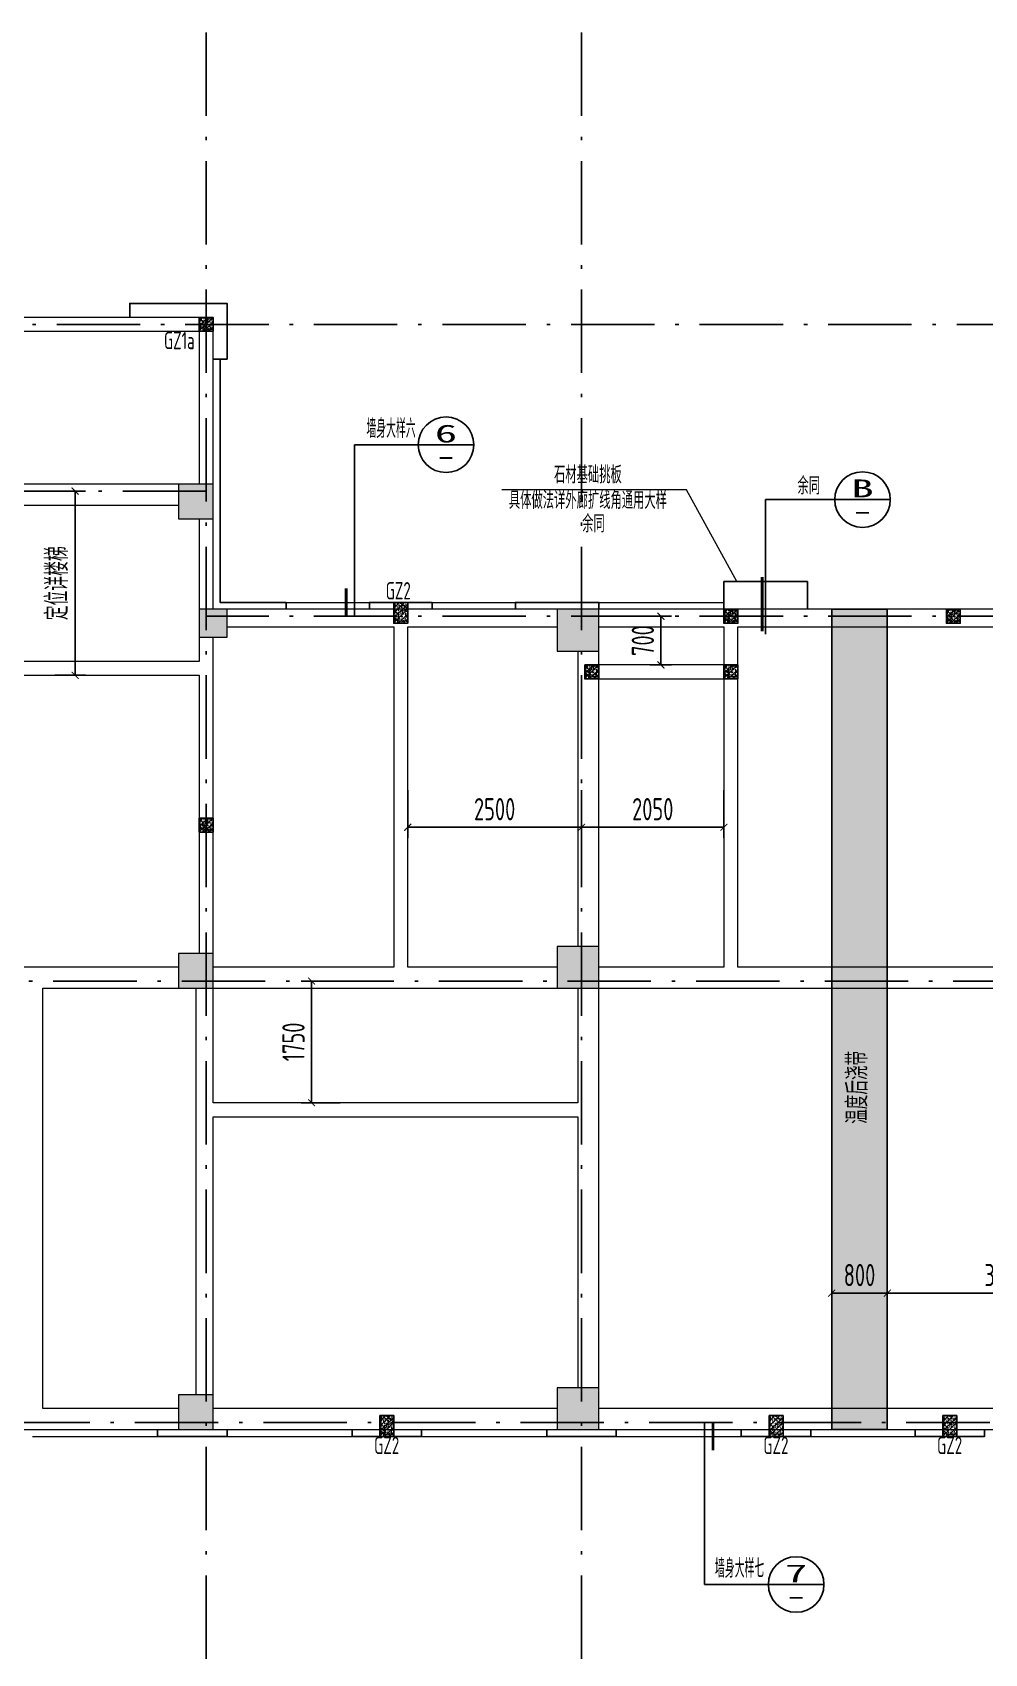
# Model space of a CAD drawing. Extents: x 169490 to 7584583, y -2399407 to 1374371.
# Drawn here: x 639496 to 653196, y 817704 to 841029 of the extents above; entities that cross this region are included whole.
import ezdxf
from ezdxf.enums import TextEntityAlignment as Align

# ---------------------------------------------------------------- set-up
doc = ezdxf.new("R2010")
doc.units = 0
doc.header["$LTSCALE"] = 100
doc.linetypes.add('CENTER', pattern=[8, 5, -1, 1, -1])
doc.linetypes.add('D3轴线点划线', pattern=[18.5, 12, -3, 0.5, -3])
doc.layers.get('0').update_dxf_attribs({"linetype": 'CONTINUOUS'})
doc.layers.get('DEFPOINTS').update_dxf_attribs({"linetype": 'CONTINUOUS'})
for name, color, linetype in [('A-DI-I(索引)', 21, 'CONTINUOUS'), ('BEAM_CONT', 4, 'CONTINUOUS'), ('C-DOTE', 8, 'D3轴线点划线'), ('GZ', 220, 'CENTER'), ('S-COLU-HATCH', 251, 'CONTINUOUS'), ('S-SLAB-DIM', 92, 'CONTINUOUS'), ('S-SLAB-HOLE', 155, 'CONTINUOUS'), ('平面线脚', 30, 'CONTINUOUS'), ('线脚', 30, 'CONTINUOUS')]:
    doc.layers.add(name, color=color, linetype=linetype)
for name, color, linetype, lineweight in [('S-COLU-LINE1', 6, 'CONTINUOUS', 18), ('S-SLAB-GZ', 60, 'CONTINUOUS', 0), ('平面-看线', 45, 'CONTINUOUS', 15)]:
    doc.layers.add(name, color=color, linetype=linetype, lineweight=lineweight)
doc.styles.add('_TCH_DIM', font='SIMPLEX', dxfattribs={"bigfont": 'GBCBIG'})
doc.styles.add('_TCH_LABEL', font='simhei.ttf')
doc.styles.add('TSSD_Dimension', font='Tssdeng.shx', dxfattribs={"width": 0.7, "bigfont": 'tssdchn.shx'})
doc.styles.add('TSSD_REIN', font='tssdeng.shx', dxfattribs={"width": 0.7, "bigfont": 'hztxt.shx'})
doc.dimstyles.new('TSSD_100_100$0', dxfattribs={"dimtxt": 320, "dimasz": 100, "dimexe": 150, "dimexo": 150, "dimgap": 100, "dimtad": 1, "dimdec": 0, "dimzin": 0, "dimdsep": 46, "dimtxsty": 'TSSD_Dimension', "dimblk": 'ARCHTICK', "dimcen": 0, "dimclrt": 7, "dimadec": 1, "dimazin": 0, "dimtfac": 1, "dimtdec": 0, "dimtix": 1, "dimtmove": 2, "dimatfit": 3, "dimldrblk": '_TSDBK', "dimfxl": 1, "dimtolj": 1, "dimtzin": 0, "dimarcsym": 0})

# ---------------------------------------------------------------- blocks, each defined once
blk = doc.blocks.new('_ARCHTICK')
at = {"const_width": 0.15}
blk.add_lwpolyline([(-0.5, -0.5), (0.5, 0.5)], dxfattribs=at)
blk = doc.blocks.new('*D3505')
at = {"layer": 'DEFPOINTS', "color": 0, "ltscale": 10, "transparency": 16777216}
for p in [(644074, 827379), (643512, 825629), (644074, 825629)]:
    blk.add_point(p, dxfattribs=at)
at = {"layer": 'S-SLAB-DIM', "color": 0, "lineweight": -2, "ltscale": 10, "transparency": 16777216}
for p, q in [((643924, 827379), (643362, 827379)), ((643512, 827379), (643512, 825629)), ((643924, 825629), (643362, 825629))]:
    blk.add_line(p, q, dxfattribs=at)
at = {"layer": 'S-SLAB-DIM', "color": 0, "lineweight": -2, "ltscale": 10, "transparency": 16777216, "xscale": 100, "yscale": 100, "zscale": 100}
for p, rotation in [((643512, 827379), 90), ((643512, 825629), 270)]:
    blk.add_blockref('_ARCHTICK', p, dxfattribs=dict(at, rotation=rotation))
at = {"layer": 'S-SLAB-DIM', "color": 7, "ltscale": 10, "transparency": 16777216, "insert": (643252, 826504), "char_height": 320, "attachment_point": 5, "rotation": 90, "style": 'TSSD_Dimension'}
blk.add_mtext('\\A1;1750', dxfattribs=at)
blk = doc.blocks.new('_TSDBK')
blk.add_line((-1, 0), (0, 0))
at = {"const_width": 0.5}
blk.add_lwpolyline([(-0.7, -0.7), (0.7, 0.7)], dxfattribs=at)
blk = doc.blocks.new('*D3506')
at = {"layer": 'DEFPOINTS', "color": 0, "ltscale": 10, "transparency": 16777216}
for p in [(648227, 832629), (648539, 832629), (648227, 831929)]:
    blk.add_point(p, dxfattribs=at)
at = {"layer": 'S-SLAB-DIM', "color": 0, "lineweight": -2, "ltscale": 10, "transparency": 16777216}
for p, q in [((648377, 832629), (648689, 832629)), ((648539, 831929), (648539, 832629)), ((648377, 831929), (648689, 831929))]:
    blk.add_line(p, q, dxfattribs=at)
at = {"layer": 'S-SLAB-DIM', "color": 0, "lineweight": -2, "ltscale": 10, "transparency": 16777216, "xscale": 100, "yscale": 100, "zscale": 100}
for p, rotation in [((648539, 832629), 90), ((648539, 831929), 270)]:
    blk.add_blockref('_ARCHTICK', p, dxfattribs=dict(at, rotation=rotation))
at = {"layer": 'S-SLAB-DIM', "color": 7, "ltscale": 10, "transparency": 16777216, "insert": (648279, 832279), "char_height": 320, "attachment_point": 5, "rotation": 90, "style": 'TSSD_Dimension'}
blk.add_mtext('\\A1;700', dxfattribs=at)
blk = doc.blocks.new('*D3507')
at = {"layer": 'DEFPOINTS', "color": 0, "ltscale": 10, "transparency": 16777216}
for p in [(647396, 830275), (649446, 830275), (649446, 829593)]:
    blk.add_point(p, dxfattribs=at)
at = {"layer": 'S-SLAB-DIM', "color": 0, "lineweight": -2, "ltscale": 10, "transparency": 16777216}
for p, q in [((647396, 830125), (647396, 829443)), ((649446, 830125), (649446, 829443)), ((647396, 829593), (649446, 829593))]:
    blk.add_line(p, q, dxfattribs=at)
at = {"layer": 'S-SLAB-DIM', "color": 0, "lineweight": -2, "ltscale": 10, "transparency": 16777216, "xscale": 100, "yscale": 100, "zscale": 100, "rotation": 180}
blk.add_blockref('_ARCHTICK', (647396, 829593), dxfattribs=at)
at = {"layer": 'S-SLAB-DIM', "color": 0, "lineweight": -2, "ltscale": 10, "transparency": 16777216, "xscale": 100, "yscale": 100, "zscale": 100}
blk.add_blockref('_ARCHTICK', (649446, 829593), dxfattribs=at)
at = {"layer": 'S-SLAB-DIM', "color": 7, "ltscale": 10, "transparency": 16777216, "insert": (648421, 829853), "char_height": 320, "attachment_point": 5, "style": 'TSSD_Dimension'}
blk.add_mtext('\\A1;2050', dxfattribs=at)
blk = doc.blocks.new('*D3510')
at = {"layer": 'DEFPOINTS', "color": 0, "ltscale": 10, "transparency": 16777216}
for p in [(644896, 830275), (647396, 830275), (647396, 829593)]:
    blk.add_point(p, dxfattribs=at)
at = {"layer": 'S-SLAB-DIM', "color": 0, "lineweight": -2, "ltscale": 10, "transparency": 16777216}
for p, q in [((644896, 830125), (644896, 829443)), ((647396, 830125), (647396, 829443)), ((644896, 829593), (647396, 829593))]:
    blk.add_line(p, q, dxfattribs=at)
at = {"layer": 'S-SLAB-DIM', "color": 0, "lineweight": -2, "ltscale": 10, "transparency": 16777216, "xscale": 100, "yscale": 100, "zscale": 100, "rotation": 180}
blk.add_blockref('_ARCHTICK', (644896, 829593), dxfattribs=at)
at = {"layer": 'S-SLAB-DIM', "color": 0, "lineweight": -2, "ltscale": 10, "transparency": 16777216, "xscale": 100, "yscale": 100, "zscale": 100}
blk.add_blockref('_ARCHTICK', (647396, 829593), dxfattribs=at)
at = {"layer": 'S-SLAB-DIM', "color": 7, "ltscale": 10, "transparency": 16777216, "insert": (646146, 829853), "char_height": 320, "attachment_point": 5, "style": 'TSSD_Dimension'}
blk.add_mtext('\\A1;2500', dxfattribs=at)
blk = doc.blocks.new('*D3512')
at = {"layer": 'DEFPOINTS', "color": 0, "ltscale": 10, "transparency": 16777216}
for p in [(639669, 834429), (639669, 831779), (640110, 831779)]:
    blk.add_point(p, dxfattribs=at)
at = {"layer": 'S-SLAB-DIM', "color": 0, "lineweight": -2, "ltscale": 10, "transparency": 16777216}
for p, q in [((639819, 834429), (640260, 834429)), ((640110, 834429), (640110, 831779)), ((639819, 831779), (640260, 831779))]:
    blk.add_line(p, q, dxfattribs=at)
at = {"layer": 'S-SLAB-DIM', "color": 0, "lineweight": -2, "ltscale": 10, "transparency": 16777216, "xscale": 100, "yscale": 100, "zscale": 100}
for p, rotation in [((640110, 834429), 90), ((640110, 831779), 270)]:
    blk.add_blockref('_ARCHTICK', p, dxfattribs=dict(at, rotation=rotation))
at = {"layer": 'S-SLAB-DIM', "color": 7, "ltscale": 10, "transparency": 16777216, "insert": (639850, 833104), "char_height": 320, "attachment_point": 5, "rotation": 90, "style": 'TSSD_Dimension'}
blk.add_mtext('\\A1;定位详楼梯', dxfattribs=at)
blk = doc.blocks.new('*D3514')
at = {"layer": 'DEFPOINTS', "color": 0, "ltscale": 10, "transparency": 16777216}
for p in [(650996, 823487), (651796, 823487), (651796, 822890)]:
    blk.add_point(p, dxfattribs=at)
at = {"layer": 'S-SLAB-DIM', "color": 0, "lineweight": -2, "ltscale": 10, "transparency": 16777216}
for p, q in [((650996, 823337), (650996, 822740)), ((651796, 823337), (651796, 822740)), ((650996, 822890), (651796, 822890))]:
    blk.add_line(p, q, dxfattribs=at)
at = {"layer": 'S-SLAB-DIM', "color": 0, "lineweight": -2, "ltscale": 10, "transparency": 16777216, "xscale": 100, "yscale": 100, "zscale": 100, "rotation": 180}
blk.add_blockref('_ARCHTICK', (650996, 822890), dxfattribs=at)
at = {"layer": 'S-SLAB-DIM', "color": 0, "lineweight": -2, "ltscale": 10, "transparency": 16777216, "xscale": 100, "yscale": 100, "zscale": 100}
blk.add_blockref('_ARCHTICK', (651796, 822890), dxfattribs=at)
at = {"layer": 'S-SLAB-DIM', "color": 7, "ltscale": 10, "transparency": 16777216, "insert": (651396, 823150), "char_height": 320, "attachment_point": 5, "style": 'TSSD_Dimension'}
blk.add_mtext('\\A1;800', dxfattribs=at)
blk = doc.blocks.new('*D3515')
at = {"layer": 'DEFPOINTS', "color": 0, "ltscale": 10, "transparency": 16777216}
for p in [(651796, 823487), (655196, 823487), (655196, 822890)]:
    blk.add_point(p, dxfattribs=at)
at = {"layer": 'S-SLAB-DIM', "color": 0, "lineweight": -2, "ltscale": 10, "transparency": 16777216}
for p, q in [((651796, 823337), (651796, 822740)), ((655196, 823337), (655196, 822740)), ((651796, 822890), (655196, 822890))]:
    blk.add_line(p, q, dxfattribs=at)
at = {"layer": 'S-SLAB-DIM', "color": 0, "lineweight": -2, "ltscale": 10, "transparency": 16777216, "xscale": 100, "yscale": 100, "zscale": 100, "rotation": 180}
blk.add_blockref('_ARCHTICK', (651796, 822890), dxfattribs=at)
at = {"layer": 'S-SLAB-DIM', "color": 0, "lineweight": -2, "ltscale": 10, "transparency": 16777216, "xscale": 100, "yscale": 100, "zscale": 100}
blk.add_blockref('_ARCHTICK', (655196, 822890), dxfattribs=at)
at = {"layer": 'S-SLAB-DIM', "color": 7, "ltscale": 10, "transparency": 16777216, "insert": (653496, 823150), "char_height": 320, "attachment_point": 5, "style": 'TSSD_Dimension'}
blk.add_mtext('\\A1;3400', dxfattribs=at)

msp = doc.modelspace()

# ---------------------------------------------------------------- hatches: boundary and pattern name
at = {"layer": 'GZ', "linetype": 'ByBlock'}
h = msp.add_hatch(dxfattribs=at)
h.set_pattern_fill('ARMORED', color=2, scale=10, style=0)
h.set_pattern_definition([(50, (-1002725.9, 1314634.19), (71.7260183, -6.2752135), [7.5, -82.5]), (355, (-1002725.9, 1314634.19), (-13.8751334, 75.2192134), [6, -66]), (100.4514, (-1002719.92, 1314633.67), (57.8509382, 68.9439542), [6.374019, -70.1142112]), (46.1842, (-1002725.9, 1314654.19), (106.724105, -16.5519014), [11.25, -123.75]), (96.6356, (-1002717, 1314652.81), (93.4662706, 97.411787), [9.561029, -105.1713]), (351.1842, (-1002725.9, 1314654.19), (93.4661945, 97.41186), [9, -99]), (21, (-1002715.9, 1314649.19), (59.6907052, -40.261889), [7.5, -82.5]), (326, (-1002715.9, 1314649.19), (24.3315332, 72.5150045), [6, -66]), (71.4514, (-1002710.924, 1314645.84), (84.0222629, 32.2530497), [6.374019, -70.1142112]), (37.5, (-1002725.898, 1314634.192), (1.21598553, 33.2893854), [0, -65.2, 0, -67, 0, -66.25]), (7.5, (-1002725.898, 1314634.192), (26.30695374, 39.4411712), [0, -38.2, 0, -63.7, 0, -25.25]), (327.5, (-1002748.198, 1314634.192), (53.3822436, -2.25548717), [0, -25, 0, -78, 0, -103.5]), (317.5, (-1002758.2, 1314634.19), (58.3186169, 10.0104982), [0, -32.5, 0, -51.8, 0, -73.5]), (45, (-1002725.9, 1314634.19), (-35.355339, 35.355339), [])])
h.paths.add_polyline_path([(641895.7, 836928.9), (641895.7, 836728.9), (642095.7, 836728.9), (642095.7, 836928.9)])
h = msp.add_hatch(dxfattribs=at)
h.set_pattern_fill('ARMORED', color=2, scale=10, style=0)
h.set_pattern_definition([(50, (-999926.12, 1310434.19), (71.7260183, -6.2752135), [7.5, -82.5]), (355, (-999926.12, 1310434.19), (-13.8751334, 75.2192134), [6, -66]), (100.4514, (-999920.144, 1310433.67), (57.8509382, 68.9439542), [6.374019, -70.1142112]), (46.1842, (-999926.12, 1310454.19), (106.724105, -16.5519014), [11.25, -123.75]), (96.6356, (-999917.23, 1310452.81), (93.4662706, 97.411787), [9.561029, -105.1713]), (351.1842, (-999926.12, 1310454.19), (93.4661945, 97.41186), [9, -99]), (21, (-999916.12, 1310449.19), (59.6907052, -40.261889), [7.5, -82.5]), (326, (-999916.12, 1310449.19), (24.3315332, 72.5150045), [6, -66]), (71.4514, (-999911.15, 1310445.84), (84.0222629, 32.2530497), [6.374019, -70.1142112]), (37.5, (-999926.122, 1310434.192), (1.21598553, 33.2893854), [0, -65.2, 0, -67, 0, -66.25]), (7.5, (-999926.12, 1310434.192), (26.30695374, 39.4411712), [0, -38.2, 0, -63.7, 0, -25.25]), (327.5, (-999948.422, 1310434.192), (53.3822436, -2.25548717), [0, -25, 0, -78, 0, -103.5]), (317.5, (-999958.42, 1310434.19), (58.3186169, 10.0104982), [0, -32.5, 0, -51.8, 0, -73.5]), (45, (-999926.12, 1310434.19), (-35.355339, 35.355339), [])])
h.paths.add_polyline_path([(644695.5, 832828.9), (644695.5, 832528.9), (644895.5, 832528.9), (644895.5, 832828.9)])
h = msp.add_hatch(dxfattribs=at)
h.set_pattern_fill('ARMORED', color=2, scale=10, style=0)
h.set_pattern_definition([(50, (-995175.9, 1310434.19), (71.7260183, -6.2752135), [7.5, -82.5]), (355, (-995175.9, 1310434.19), (-13.8751334, 75.2192134), [6, -66]), (100.4514, (-995169.92, 1310433.67), (57.8509382, 68.9439542), [6.374019, -70.1142112]), (46.1842, (-995175.9, 1310454.19), (106.724105, -16.5519014), [11.25, -123.75]), (96.6356, (-995167, 1310452.81), (93.4662706, 97.411787), [9.561029, -105.1713]), (351.1842, (-995175.9, 1310454.19), (93.4661945, 97.41186), [9, -99]), (21, (-995165.9, 1310449.19), (59.6907052, -40.261889), [7.5, -82.5]), (326, (-995165.9, 1310449.19), (24.3315332, 72.5150045), [6, -66]), (71.4514, (-995160.924, 1310445.84), (84.0222629, 32.2530497), [6.374019, -70.1142112]), (37.5, (-995175.898, 1310434.192), (1.21598553, 33.2893854), [0, -65.2, 0, -67, 0, -66.25]), (7.5, (-995175.898, 1310434.192), (26.30695374, 39.4411712), [0, -38.2, 0, -63.7, 0, -25.25]), (327.5, (-995198.198, 1310434.192), (53.3822436, -2.25548717), [0, -25, 0, -78, 0, -103.5]), (317.5, (-995208.2, 1310434.19), (58.3186169, 10.0104982), [0, -32.5, 0, -51.8, 0, -73.5]), (45, (-995175.9, 1310434.19), (-35.355339, 35.355339), [])])
h.paths.add_polyline_path([(649445.7, 832728.9), (649445.7, 832528.9), (649645.7, 832528.9), (649645.7, 832728.9)])
h = msp.add_hatch(dxfattribs=at)
h.set_pattern_fill('ARMORED', color=2, scale=10, style=0)
h.set_pattern_definition([(50, (-991975.9, 1310434.19), (71.7260183, -6.2752135), [7.5, -82.5]), (355, (-991975.9, 1310434.19), (-13.8751334, 75.2192134), [6, -66]), (100.4514, (-991969.92, 1310433.67), (57.8509382, 68.9439542), [6.374019, -70.1142112]), (46.1842, (-991975.9, 1310454.19), (106.724105, -16.5519014), [11.25, -123.75]), (96.6356, (-991967, 1310452.81), (93.4662706, 97.411787), [9.561029, -105.1713]), (351.1842, (-991975.9, 1310454.19), (93.4661945, 97.41186), [9, -99]), (21, (-991965.9, 1310449.19), (59.6907052, -40.261889), [7.5, -82.5]), (326, (-991965.9, 1310449.19), (24.3315332, 72.5150045), [6, -66]), (71.4514, (-991960.924, 1310445.84), (84.0222629, 32.2530497), [6.374019, -70.1142112]), (37.5, (-991975.898, 1310434.192), (1.21598553, 33.2893854), [0, -65.2, 0, -67, 0, -66.25]), (7.5, (-991975.898, 1310434.192), (26.30695374, 39.4411712), [0, -38.2, 0, -63.7, 0, -25.25]), (327.5, (-991998.198, 1310434.192), (53.3822436, -2.25548717), [0, -25, 0, -78, 0, -103.5]), (317.5, (-992008.2, 1310434.19), (58.3186169, 10.0104982), [0, -32.5, 0, -51.8, 0, -73.5]), (45, (-991975.9, 1310434.19), (-35.355339, 35.355339), [])])
h.paths.add_polyline_path([(652645.7, 832728.9), (652645.7, 832528.9), (652845.7, 832528.9), (652845.7, 832728.9)])
h = msp.add_hatch(dxfattribs=at)
h.set_pattern_fill('ARMORED', color=2, scale=10, style=0)
h.set_pattern_definition([(50, (-997175.9, 1309634.19), (71.7260183, -6.2752135), [7.5, -82.5]), (355, (-997175.9, 1309634.19), (-13.8751334, 75.2192134), [6, -66]), (100.4514, (-997169.92, 1309633.67), (57.8509382, 68.9439542), [6.374019, -70.1142112]), (46.1842, (-997175.9, 1309654.19), (106.724105, -16.5519014), [11.25, -123.75]), (96.6356, (-997167, 1309652.81), (93.4662706, 97.411787), [9.561029, -105.1713]), (351.1842, (-997175.9, 1309654.19), (93.4661945, 97.41186), [9, -99]), (21, (-997165.9, 1309649.19), (59.6907052, -40.261889), [7.5, -82.5]), (326, (-997165.9, 1309649.19), (24.3315332, 72.5150045), [6, -66]), (71.4514, (-997160.924, 1309645.84), (84.0222629, 32.2530497), [6.374019, -70.1142112]), (37.5, (-997175.898, 1309634.192), (1.21598553, 33.2893854), [0, -65.2, 0, -67, 0, -66.25]), (7.5, (-997175.898, 1309634.192), (26.30695374, 39.4411712), [0, -38.2, 0, -63.7, 0, -25.25]), (327.5, (-997198.198, 1309634.192), (53.3822436, -2.25548717), [0, -25, 0, -78, 0, -103.5]), (317.5, (-997208.2, 1309634.19), (58.3186169, 10.0104982), [0, -32.5, 0, -51.8, 0, -73.5]), (45, (-997175.9, 1309634.19), (-35.355339, 35.355339), [])])
h.paths.add_polyline_path([(647445.7, 831928.9), (647445.7, 831728.9), (647645.7, 831728.9), (647645.7, 831928.9)])
h = msp.add_hatch(dxfattribs=at)
h.set_pattern_fill('ARMORED', color=2, scale=10, style=0)
h.set_pattern_definition([(50, (-995175.9, 1309634.19), (71.7260183, -6.2752135), [7.5, -82.5]), (355, (-995175.9, 1309634.19), (-13.8751334, 75.2192134), [6, -66]), (100.4514, (-995169.92, 1309633.67), (57.8509382, 68.9439542), [6.374019, -70.1142112]), (46.1842, (-995175.9, 1309654.19), (106.724105, -16.5519014), [11.25, -123.75]), (96.6356, (-995167, 1309652.81), (93.4662706, 97.411787), [9.561029, -105.1713]), (351.1842, (-995175.9, 1309654.19), (93.4661945, 97.41186), [9, -99]), (21, (-995165.9, 1309649.19), (59.6907052, -40.261889), [7.5, -82.5]), (326, (-995165.9, 1309649.19), (24.3315332, 72.5150045), [6, -66]), (71.4514, (-995160.924, 1309645.84), (84.0222629, 32.2530497), [6.374019, -70.1142112]), (37.5, (-995175.898, 1309634.192), (1.21598553, 33.2893854), [0, -65.2, 0, -67, 0, -66.25]), (7.5, (-995175.898, 1309634.192), (26.30695374, 39.4411712), [0, -38.2, 0, -63.7, 0, -25.25]), (327.5, (-995198.198, 1309634.192), (53.3822436, -2.25548717), [0, -25, 0, -78, 0, -103.5]), (317.5, (-995208.2, 1309634.19), (58.3186169, 10.0104982), [0, -32.5, 0, -51.8, 0, -73.5]), (45, (-995175.9, 1309634.19), (-35.355339, 35.355339), [])])
h.paths.add_polyline_path([(649445.7, 831928.9), (649445.7, 831728.9), (649645.7, 831728.9), (649645.7, 831928.9)])
h = msp.add_hatch(dxfattribs=at)
h.set_pattern_fill('ARMORED', color=2, scale=10, style=0)
h.set_pattern_definition([(50, (-1002725.9, 1307429.19), (71.7260183, -6.2752135), [7.5, -82.5]), (355, (-1002725.9, 1307429.19), (-13.8751334, 75.2192134), [6, -66]), (100.4514, (-1002719.92, 1307428.67), (57.8509382, 68.9439542), [6.374019, -70.1142112]), (46.1842, (-1002725.9, 1307449.19), (106.724105, -16.5519014), [11.25, -123.75]), (96.6356, (-1002717, 1307447.81), (93.4662706, 97.411787), [9.561029, -105.1713]), (351.1842, (-1002725.9, 1307449.19), (93.4661945, 97.41186), [9, -99]), (21, (-1002715.9, 1307444.19), (59.6907052, -40.261889), [7.5, -82.5]), (326, (-1002715.9, 1307444.19), (24.3315332, 72.5150045), [6, -66]), (71.4514, (-1002710.924, 1307440.84), (84.0222629, 32.2530497), [6.374019, -70.1142112]), (37.5, (-1002725.898, 1307429.192), (1.21598553, 33.2893854), [0, -65.2, 0, -67, 0, -66.25]), (7.5, (-1002725.898, 1307429.192), (26.30695374, 39.4411712), [0, -38.2, 0, -63.7, 0, -25.25]), (327.5, (-1002748.198, 1307429.192), (53.3822436, -2.25548717), [0, -25, 0, -78, 0, -103.5]), (317.5, (-1002758.2, 1307429.19), (58.3186169, 10.0104982), [0, -32.5, 0, -51.8, 0, -73.5]), (45, (-1002725.9, 1307429.19), (-35.355339, 35.355339), [])])
h.paths.add_polyline_path([(641895.7, 829723.9), (641895.7, 829523.9), (642095.7, 829523.9), (642095.7, 829723.9)])
h = msp.add_hatch(dxfattribs=at)
h.set_pattern_fill('ARMORED', color=2, scale=10, style=0)
h.set_pattern_definition([(50, (-1000125.9, 1298734.19), (71.7260183, -6.2752135), [7.5, -82.5]), (355, (-1000125.9, 1298734.19), (-13.8751334, 75.2192134), [6, -66]), (100.4514, (-1000119.92, 1298733.67), (57.8509382, 68.9439542), [6.374019, -70.1142112]), (46.1842, (-1000125.9, 1298754.19), (106.724105, -16.5519014), [11.25, -123.75]), (96.6356, (-1000117, 1298752.81), (93.4662706, 97.411787), [9.561029, -105.1713]), (351.1842, (-1000125.9, 1298754.19), (93.4661945, 97.41186), [9, -99]), (21, (-1000115.9, 1298749.19), (59.6907052, -40.261889), [7.5, -82.5]), (326, (-1000115.9, 1298749.19), (24.3315332, 72.5150045), [6, -66]), (71.4514, (-1000110.924, 1298745.84), (84.0222629, 32.2530497), [6.374019, -70.1142112]), (37.5, (-1000125.898, 1298734.192), (1.21598553, 33.2893854), [0, -65.2, 0, -67, 0, -66.25]), (7.5, (-1000125.898, 1298734.192), (26.30695374, 39.4411712), [0, -38.2, 0, -63.7, 0, -25.25]), (327.5, (-1000148.198, 1298734.192), (53.3822436, -2.25548717), [0, -25, 0, -78, 0, -103.5]), (317.5, (-1000158.2, 1298734.19), (58.3186169, 10.0104982), [0, -32.5, 0, -51.8, 0, -73.5]), (45, (-1000125.9, 1298734.19), (-35.355339, 35.355339), [])])
h.paths.add_polyline_path([(644495.7, 821128.9), (644495.7, 820828.9), (644695.7, 820828.9), (644695.7, 821128.9)])
h = msp.add_hatch(dxfattribs=at)
h.set_pattern_fill('ARMORED', color=2, scale=10, style=0)
h.set_pattern_definition([(50, (-994525.9, 1298734.19), (71.7260183, -6.2752135), [7.5, -82.5]), (355, (-994525.9, 1298734.19), (-13.8751334, 75.2192134), [6, -66]), (100.4514, (-994519.92, 1298733.67), (57.8509382, 68.9439542), [6.374019, -70.1142112]), (46.1842, (-994525.9, 1298754.19), (106.724105, -16.5519014), [11.25, -123.75]), (96.6356, (-994517, 1298752.81), (93.4662706, 97.411787), [9.561029, -105.1713]), (351.1842, (-994525.9, 1298754.19), (93.4661945, 97.41186), [9, -99]), (21, (-994515.9, 1298749.19), (59.6907052, -40.261889), [7.5, -82.5]), (326, (-994515.9, 1298749.19), (24.3315332, 72.5150045), [6, -66]), (71.4514, (-994510.924, 1298745.84), (84.0222629, 32.2530497), [6.374019, -70.1142112]), (37.5, (-994525.898, 1298734.192), (1.21598553, 33.2893854), [0, -65.2, 0, -67, 0, -66.25]), (7.5, (-994525.898, 1298734.192), (26.30695374, 39.4411712), [0, -38.2, 0, -63.7, 0, -25.25]), (327.5, (-994548.198, 1298734.192), (53.3822436, -2.25548717), [0, -25, 0, -78, 0, -103.5]), (317.5, (-994558.2, 1298734.19), (58.3186169, 10.0104982), [0, -32.5, 0, -51.8, 0, -73.5]), (45, (-994525.9, 1298734.19), (-35.355339, 35.355339), [])])
h.paths.add_polyline_path([(650095.7, 821128.9), (650095.7, 820828.9), (650295.7, 820828.9), (650295.7, 821128.9)])
h = msp.add_hatch(dxfattribs=at)
h.set_pattern_fill('ARMORED', color=2, scale=10, style=0)
h.set_pattern_definition([(50, (-992025.9, 1298734.19), (71.7260183, -6.2752135), [7.5, -82.5]), (355, (-992025.9, 1298734.19), (-13.8751334, 75.2192134), [6, -66]), (100.4514, (-992019.92, 1298733.67), (57.8509382, 68.9439542), [6.374019, -70.1142112]), (46.1842, (-992025.9, 1298754.19), (106.724105, -16.5519014), [11.25, -123.75]), (96.6356, (-992017, 1298752.81), (93.4662706, 97.411787), [9.561029, -105.1713]), (351.1842, (-992025.9, 1298754.19), (93.4661945, 97.41186), [9, -99]), (21, (-992015.9, 1298749.19), (59.6907052, -40.261889), [7.5, -82.5]), (326, (-992015.9, 1298749.19), (24.3315332, 72.5150045), [6, -66]), (71.4514, (-992010.924, 1298745.84), (84.0222629, 32.2530497), [6.374019, -70.1142112]), (37.5, (-992025.898, 1298734.192), (1.21598553, 33.2893854), [0, -65.2, 0, -67, 0, -66.25]), (7.5, (-992025.898, 1298734.192), (26.30695374, 39.4411712), [0, -38.2, 0, -63.7, 0, -25.25]), (327.5, (-992048.198, 1298734.192), (53.3822436, -2.25548717), [0, -25, 0, -78, 0, -103.5]), (317.5, (-992058.2, 1298734.19), (58.3186169, 10.0104982), [0, -32.5, 0, -51.8, 0, -73.5]), (45, (-992025.9, 1298734.19), (-35.355339, 35.355339), [])])
h.paths.add_polyline_path([(652595.7, 821128.9), (652595.7, 820828.9), (652795.7, 820828.9), (652795.7, 821128.9)])
at = {"layer": 'S-COLU-HATCH', "ltscale": 10}
h = msp.add_hatch(color=256, dxfattribs=at)
h.dxf.hatch_style = 1
h.paths.add_polyline_path([(642095.7, 834528.9), (641595.7, 834528.9), (641595.7, 834028.9), (642095.7, 834028.9)])
h = msp.add_hatch(color=256, dxfattribs=at)
h.dxf.hatch_style = 1
h.paths.add_polyline_path([(642295.7, 832728.9), (641895.7, 832728.9), (641895.7, 832328.9), (642295.7, 832328.9)])
h = msp.add_hatch(color=256, dxfattribs=at)
h.dxf.hatch_style = 1
h.paths.add_polyline_path([(647645.7, 832728.9), (647045.7, 832728.9), (647045.7, 832128.9), (647645.7, 832128.9)])
h = msp.add_hatch(color=256, dxfattribs=at)
h.dxf.hatch_style = 1
h.paths.add_polyline_path([(647645.7, 827878.9), (647045.7, 827878.9), (647045.7, 827278.9), (647645.7, 827278.9)])
h = msp.add_hatch(color=256, dxfattribs=at)
h.dxf.hatch_style = 1
h.paths.add_polyline_path([(642095.7, 827778.9), (641595.7, 827778.9), (641595.7, 827278.9), (642095.7, 827278.9)])
h = msp.add_hatch(color=256, dxfattribs=at)
h.dxf.hatch_style = 1
h.paths.add_polyline_path([(647645.7, 821528.9), (647045.7, 821528.9), (647045.7, 820928.9), (647645.7, 820928.9)])
h = msp.add_hatch(color=256, dxfattribs=at)
h.dxf.hatch_style = 1
h.paths.add_polyline_path([(642095.7, 821428.9), (641595.7, 821428.9), (641595.7, 820928.9), (642095.7, 820928.9)])
at = {"layer": 'S-SLAB-HOLE'}
h = msp.add_hatch(dxfattribs=at)
h.set_pattern_fill('ARMORED', color=256, scale=60)
h.set_pattern_definition([(50, (-5177739.24, 3016021), (430.35611, -37.65128), [45, -495]), (355, (-5177739.24, 3016021), (-83.2508, 451.31528), [36, -396]), (100.4514, (-5177703.4, 3016017.86), (347.10563, 413.663725), [38.244114, -420.685267]), (46.1842, (-5177739.24, 3016141), (640.34463, -99.31141), [67.5, -742.5]), (96.6356, (-5177685.9, 3016132.7), (560.797623, 584.47072), [57.36617, -631.0278]), (351.1842, (-5177739.24, 3016141), (560.79717, 584.47116), [54, -594]), (21, (-5177679.24, 3016111), (358.144231, -241.571334), [45, -495]), (326, (-5177679.24, 3016111), (145.9892, 435.090027), [36, -396]), (71.4514, (-5177649.4, 3016090.87), (504.133577, 193.518298), [38.244114, -420.685267]), (37.5, (-5177739.24, 3016021), (7.295913, 199.7363123), [0, -391.2, 0, -402, 0, -397.5]), (7.5, (-5177739.24, 3016021), (157.8417225, 236.647027), [0, -229.2, 0, -382.2, 0, -151.5]), (327.5, (-5177873.04, 3016021), (320.2934617, -13.532923), [0, -150, 0, -468, 0, -621]), (317.5, (-5177933.04, 3016021), (349.911702, 60.06299), [0, -195, 0, -310.8, 0, -441]), (45, (-5177739.24, 3016021), (-212.132034, 212.132034), [])])
h.paths.add_polyline_path([(650995.7, 820928.9), (651795.7, 820928.9), (651795.7, 832728.9), (650995.7, 832728.9)])
h.paths.add_polyline_path([(651586.8, 825263.8), (651586.8, 826425.8), (651136.8, 826425.8), (651136.8, 825263.8)], flags=24)

# ---------------------------------------------------------------- linework, layer by layer
at = {"layer": 'A-DI-I(索引)'}
for p, q in [((644129.3, 835096.5), (645046.7, 835096.5)), ((644129.3, 832628.9), (644129.3, 835096.5)), ((645846.7, 835096.5), (645046.7, 835096.5)), ((650043.8, 832371.2), (650043.8, 834307.2)), ((650043.8, 834307.2), (651041.9, 834307.2)), ((651839.6, 834307.2), (651039.6, 834307.2)), ((649167.3, 821028.9), (649167.3, 818698.2)), ((649167.3, 818698.2), (650084.7, 818698.2)), ((650884.7, 818698.2), (650084.7, 818698.2))]:
    msp.add_line(p, q, dxfattribs=at)
at = {"layer": 'A-DI-I(索引)', "const_width": 40}
for points in [[(649996.2, 833195.4), (649996.2, 832412.1)], [(644009.3, 832628.9), (644009.3, 833028.9)], [(649287.3, 821028.9), (649287.3, 820628.9)]]:
    msp.add_lwpolyline(points, dxfattribs=at)
at = {"layer": 'A-DI-I(索引)'}
for centre in [(645446.7, 835096.5), (651439.6, 834307.2), (650484.7, 818698.2)]:
    msp.add_circle(centre, 400, dxfattribs=at)
at = {"layer": 'BEAM_CONT', "lineweight": 18}
for p, q in [((642095.7, 836928.9), (638645.7, 836928.9)), ((642095.7, 834528.9), (642095.7, 836928.9)), ((638770.7, 836728.9), (641895.7, 836728.9)), ((641895.7, 836728.9), (641895.7, 834528.9)), ((641595.7, 834528.9), (638895.7, 834528.9)), ((638895.7, 834228.9), (641595.7, 834228.9)), ((641895.7, 834028.9), (641895.7, 832728.9)), ((642095.7, 832728.9), (642095.7, 834028.9)), ((644795.7, 832728.9), (642295.7, 832728.9)), ((647045.7, 832728.9), (644795.7, 832728.9)), ((649545.7, 832728.9), (647645.7, 832728.9)), ((654845.7, 832728.9), (649545.7, 832728.9)), ((642295.7, 832478.9), (644695.7, 832478.9)), ((644695.7, 832478.9), (644695.7, 827578.9)), ((644895.7, 827578.9), (644895.7, 832478.9)), ((644895.7, 832478.9), (647045.7, 832478.9)), ((647645.7, 832478.9), (649445.7, 832478.9)), ((649445.7, 832478.9), (649445.7, 831928.9)), ((649645.7, 831828.9), (649645.7, 832478.9)), ((649645.7, 832478.9), (654845.7, 832478.9)), ((641895.7, 832328.9), (641895.7, 831978.9)), ((642095.7, 831878.9), (642095.7, 832328.9)), ((647345.7, 832128.9), (647345.7, 831828.9)), ((647645.7, 831928.9), (647645.7, 832128.9)), ((641895.7, 831978.9), (638770.7, 831978.9)), ((638770.7, 831778.9), (641895.7, 831778.9)), ((641895.7, 831778.9), (641895.7, 827778.9)), ((642095.7, 827778.9), (642095.7, 831878.9)), ((647345.7, 831828.9), (647345.7, 827878.9)), ((649445.7, 831928.9), (647645.7, 831928.9)), ((649645.7, 827578.9), (649645.7, 831828.9)), ((647645.7, 827878.9), (647645.7, 831728.9)), ((647645.7, 831728.9), (649445.7, 831728.9)), ((649445.7, 831728.9), (649445.7, 827578.9)), ((639545.7, 827578.9), (638895.7, 827578.9)), ((641595.7, 827578.9), (639545.7, 827578.9)), ((644695.7, 827578.9), (642095.7, 827578.9)), ((647045.7, 827578.9), (644895.7, 827578.9)), ((649445.7, 827578.9), (647645.7, 827578.9)), ((654845.7, 827578.9), (649645.7, 827578.9)), ((639645.7, 827278.9), (641595.7, 827278.9)), ((639645.7, 825678.9), (639645.7, 827278.9)), ((641845.7, 827278.9), (641845.7, 825528.9)), ((642095.7, 825628.9), (642095.7, 827278.9)), ((642095.7, 827278.9), (644795.7, 827278.9)), ((644795.7, 827278.9), (647045.7, 827278.9)), ((647345.7, 827278.9), (647345.7, 825628.9)), ((647645.7, 825528.9), (647645.7, 827278.9)), ((647645.7, 827278.9), (649545.7, 827278.9)), ((649545.7, 827278.9), (654845.7, 827278.9)), ((639645.7, 821228.9), (639645.7, 825678.9)), ((641845.7, 825528.9), (641845.7, 821428.9)), ((647345.7, 825628.9), (642095.7, 825628.9)), ((647645.7, 821528.9), (647645.7, 825528.9)), ((642095.7, 821428.9), (642095.7, 825428.9)), ((642095.7, 825428.9), (647345.7, 825428.9)), ((647345.7, 825428.9), (647345.7, 821528.9)), ((641595.7, 821228.9), (639645.7, 821228.9)), ((647045.7, 821228.9), (642095.7, 821228.9)), ((654895.7, 821228.9), (647645.7, 821228.9)), ((636045.7, 820928.9), (639545.7, 820928.9)), ((639545.7, 820928.9), (641595.7, 820928.9)), ((642095.7, 820928.9), (647045.7, 820928.9)), ((647645.7, 820928.9), (654895.7, 820928.9))]:
    msp.add_line(p, q, dxfattribs=at)
at = {"layer": 'C-DOTE'}
for p, q in [((641995.7, 841028.9), (641995.7, 816328.9)), ((647395.7, 841028.9), (647395.7, 816328.9)), ((683595.7, 836828.9), (605819.4, 836828.9)), ((641995.7, 834428.9), (605819.4, 834428.9)), ((683595.7, 832628.9), (641995.7, 832628.9)), ((624995.7, 827378.9), (683595.7, 827378.9)), ((605819.4, 821028.9), (683595.7, 821028.9))]:
    msp.add_line(p, q, dxfattribs=at)
at = {"layer": 'GZ', "color": 2, "linetype": 'ByBlock'}
for points in [[(641895.7, 836928.9), (642095.7, 836928.9), (642095.7, 836728.9), (641895.7, 836728.9)], [(644695.5, 832828.9), (644895.5, 832828.9), (644895.5, 832528.9), (644695.5, 832528.9)], [(649445.7, 832728.9), (649645.7, 832728.9), (649645.7, 832528.9), (649445.7, 832528.9)], [(652645.7, 832728.9), (652845.7, 832728.9), (652845.7, 832528.9), (652645.7, 832528.9)], [(647445.7, 831928.9), (647645.7, 831928.9), (647645.7, 831728.9), (647445.7, 831728.9)], [(649445.7, 831928.9), (649645.7, 831928.9), (649645.7, 831728.9), (649445.7, 831728.9)], [(641895.7, 829723.9), (642095.7, 829723.9), (642095.7, 829523.9), (641895.7, 829523.9)], [(644495.7, 821128.9), (644695.7, 821128.9), (644695.7, 820828.9), (644495.7, 820828.9)], [(650095.7, 821128.9), (650295.7, 821128.9), (650295.7, 820828.9), (650095.7, 820828.9)], [(652595.7, 821128.9), (652795.7, 821128.9), (652795.7, 820828.9), (652595.7, 820828.9)]]:
    msp.add_lwpolyline(points, close=True, dxfattribs=at)
at = {"layer": 'S-COLU-LINE1'}
for points in [[(642095.7, 834528.9), (641595.7, 834528.9), (641595.7, 834028.9), (642095.7, 834028.9)], [(642295.7, 832728.9), (641895.7, 832728.9), (641895.7, 832328.9), (642295.7, 832328.9)], [(647645.7, 832728.9), (647045.7, 832728.9), (647045.7, 832128.9), (647645.7, 832128.9)], [(647645.7, 827878.9), (647045.7, 827878.9), (647045.7, 827278.9), (647645.7, 827278.9)], [(642095.7, 827778.9), (641595.7, 827778.9), (641595.7, 827278.9), (642095.7, 827278.9)], [(647645.7, 821528.9), (647045.7, 821528.9), (647045.7, 820928.9), (647645.7, 820928.9)], [(642095.7, 821428.9), (641595.7, 821428.9), (641595.7, 820928.9), (642095.7, 820928.9)]]:
    msp.add_lwpolyline(points, close=True, dxfattribs=at)
at = {"layer": 'S-SLAB-GZ'}
msp.add_lwpolyline([(649631.9, 833128.9), (648908.9, 834449.9), (646249.2, 834449.9)], dxfattribs=at)
at = {"layer": 'S-SLAB-HOLE'}
msp.add_lwpolyline([(650995.7, 832728.9), (651795.7, 832728.9), (651795.7, 820928.9), (650995.7, 820928.9)], close=True, dxfattribs=at)
at = {"layer": '平面-看线'}
for points in [[(643145.3, 832828.9), (644345.3, 832828.9)], [(645245.7, 832828.9), (646445.7, 832828.9)], [(647645.7, 832828.9), (649445.7, 832828.9)], [(639495.7, 820828.9), (641295.7, 820828.9)], [(642295.7, 820828.9), (644095.7, 820828.9)], [(645095.7, 820828.9), (646895.7, 820828.9)], [(647895.7, 820828.9), (649695.7, 820828.9)], [(650695.7, 820828.9), (652195.7, 820828.9)]]:
    msp.add_lwpolyline(points, dxfattribs=at)
at = {"layer": '平面线脚'}
for points in [[(640895.7, 836928.9), (640895.7, 837128.9), (642295.7, 837128.9), (642295.7, 836328.9), (642095.7, 836328.9)], [(650645.7, 832728.9), (650645.8, 833128.9), (649445.8, 833128.9), (649445.7, 832728.9)]]:
    msp.add_lwpolyline(points, dxfattribs=at)
at = {"layer": '线脚', "color": 10}
for points in [[(642095.7, 836328.9), (642195.7, 836328.9), (642195.7, 832828.9), (643145.3, 832828.9), (643145.3, 832728.9)], [(644345.3, 832728.9), (644345.3, 832828.9), (645245.7, 832828.9), (645245.7, 832728.9)], [(646445.7, 832728.9), (646445.7, 832828.9), (647645.7, 832828.9), (647646.7, 832728.9)], [(641295.7, 820928.9), (641295.7, 820828.9), (642295.7, 820828.9), (642295.7, 820928.9)], [(644095.7, 820928.9), (644095.7, 820828.9), (645095.7, 820828.9), (645095.7, 820928.9)], [(646895.7, 820928.9), (646895.7, 820828.9), (647895.7, 820828.9), (647895.7, 820928.9)], [(649695.7, 820928.9), (649695.7, 820828.9), (650695.7, 820828.9), (650695.7, 820928.9)], [(652195.7, 820928.9), (652195.7, 820828.9), (653195.7, 820828.9), (653195.7, 820928.9)]]:
    msp.add_lwpolyline(points, dxfattribs=at)

# ---------------------------------------------------------------- texts
at = {"layer": 'A-DI-I(索引)'}
for s, height, style, width, p in [('墙身大样六', 270.07, '_TCH_DIM', 0.7, (644301.4, 835194.4)), ('余同', 250, 'TSSD_REIN', 0.65, (650503.2, 834381.9)), ('墙身大样七', 270.07, '_TCH_DIM', 0.7, (649316.5, 818796.1))]:
    msp.add_text(s, height=height, dxfattribs=dict(at, style=style, width=width)).set_placement(p)
at = {"layer": 'A-DI-I(索引)', "style": '_TCH_LABEL', "width": 1.738281}
for s, p, p2 in [('6', (645285.7, 835128.7), (645607.7, 835128.7)), ('-', (645285.7, 834806.7), (645607.7, 834806.7)), ('B', (651278.6, 834339.4), (651600.6, 834339.4)), ('-', (651278.6, 834017.4), (651600.6, 834017.4)), ('7', (650323.7, 818730.4), (650645.6, 818730.4)), ('-', (650323.7, 818408.4), (650645.6, 818408.4))]:
    msp.add_text(s, height=257.6, dxfattribs=at).set_placement(p, p2, align=Align.FIT)
at = {"layer": 'GZ', "color": 2, "linetype": 'ByBlock', "style": 'TSSD_REIN', "width": 0.65}
for s, p in [('GZ1a', (641388.8, 836471.1)), ('GZ2', (644579.2, 832870.6)), ('GZ2', (644413, 820574.9)), ('GZ2', (650013, 820574.9)), ('GZ2', (652513, 820574.9))]:
    msp.add_text(s, height=250, dxfattribs=at).set_placement(p)
at = {"layer": 'S-SLAB-GZ', "style": 'TSSD_REIN', "width": 0.65}
for s, p in [('石材基础挑板', (647000.9, 834540.1)), ('具体做法详外廊扩线角通用大样', (646350.9, 834172.6)), ('余同', (647405.9, 833835.6))]:
    msp.add_text(s, height=250, dxfattribs=at).set_placement(p)
at = {"layer": 'S-SLAB-HOLE', "style": 'TSSD_REIN', "width": 0.7}
msp.add_text('温度后浇带', height=300, rotation=90, dxfattribs=at).set_placement((651511.8, 825325.6))

# ---------------------------------------------------------------- dimensions: what is measured, and where the dimension line sits
at = {"layer": 'S-SLAB-DIM', "ltscale": 10}
dim = msp.add_linear_dim(base=(640109.9, 831778.9), p1=(639668.6, 834428.9), p2=(639668.6, 831778.9), angle=90, text='定位详楼梯', dimstyle='TSSD_100_100$0', dxfattribs=at)
dim.commit()
dim.dimension.update_dxf_attribs({"geometry": '*D3512', "text_midpoint": (639849.9, 833103.9)})
for base, p1, p2, picture, middle in [((648539, 832628.9), (648227.2, 831928.9), (648227.2, 832628.9), '*D3506', (648279, 832278.9)), ((643512.2, 825628.9), (644073.8, 827378.9), (644073.8, 825628.9), '*D3505', (643252.2, 826503.9))]:
    dim = msp.add_linear_dim(base=base, p1=p1, p2=p2, angle=90, dimstyle='TSSD_100_100$0', dxfattribs=at)
    dim.commit()
    dim.dimension.update_dxf_attribs({"geometry": picture, "text_midpoint": middle})
for base, p1, p2, picture, middle in [((647395.7, 829592.6), (644895.7, 830274.6), (647395.7, 830274.6), '*D3510', (646145.7, 829852.6)), ((649445.7, 829592.6), (647395.7, 830274.6), (649445.7, 830274.6), '*D3507', (648420.7, 829852.6)), ((651795.7, 822890.2), (650995.7, 823487.3), (651795.7, 823487.3), '*D3514', (651395.7, 823150.2)), ((655195.7, 822890.2), (651795.7, 823487.3), (655195.7, 823487.3), '*D3515', (653495.7, 823150.2))]:
    dim = msp.add_linear_dim(base=base, p1=p1, p2=p2, dimstyle='TSSD_100_100$0', dxfattribs=at)
    dim.commit()
    dim.dimension.update_dxf_attribs({"geometry": picture, "text_midpoint": middle})

doc.saveas('drawing.dxf')
